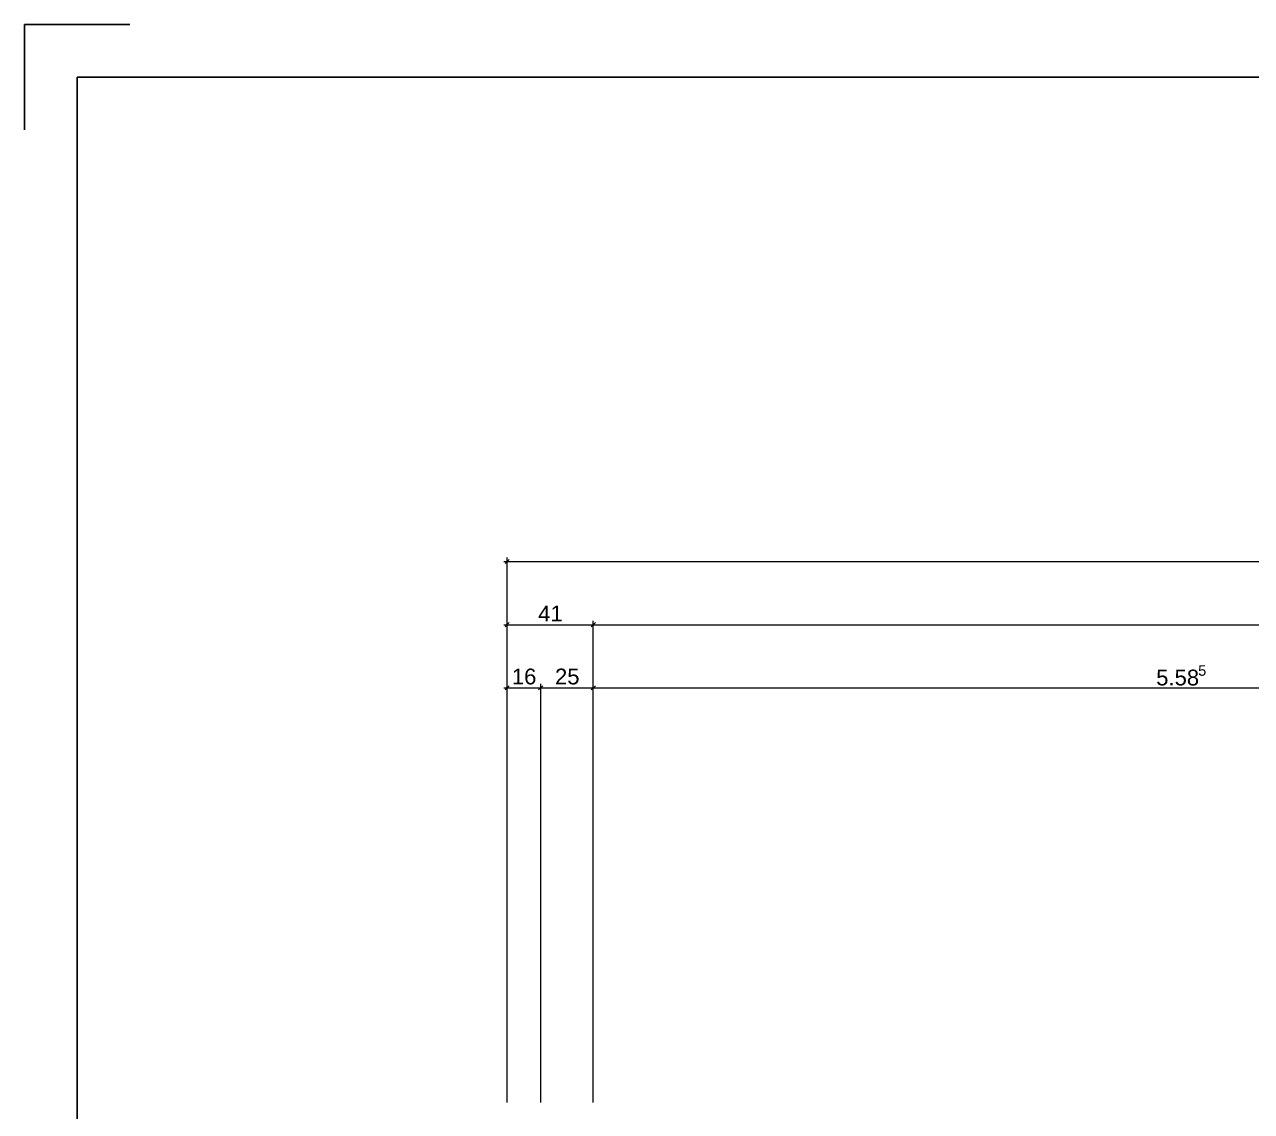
# Model space of a CAD drawing. Extents: x 0 to 1189, y 0 to 841.
# Drawn here: x 0 to 116.6, y 737.8 to 841 of the extents above; entities that cross this region are included whole.
import ezdxf

# ---------------------------------------------------------------- set-up
doc = ezdxf.new("R2010")
doc.units = 0
doc.layers.get('0').update_dxf_attribs({"lineweight": 35})
doc.layers.add('Bemassung', color=7, linetype='Continuous', lineweight=25)
doc.layers.add('X_Planrahmen', color=7, linetype='Continuous', lineweight=25)
doc.styles.get("Standard").update_dxf_attribs({"font": 'arial.ttf'})

# ---------------------------------------------------------------- blocks, each defined once
blk = doc.blocks.new('Blockreferenz-A0SO6TNL06')
at = {"color": 0, "linetype": 'ByBlock', "lineweight": -2, "ltscale": 0.25}
for p, q in [((0, 841), (10, 841)), ((0, 831), (0, 841)), ((5, 836), (1184, 836)), ((5, 836), (5, 5))]:
    blk.add_line(p, q, dxfattribs=at)
blk = doc.blocks.new('Referenz-A0SO6TOG06', base_point=(4.4, 96.7))
at = {"layer": 'Bemassung', "color": 0, "lineweight": 13}
for p, q in [((45.85, 781.42), (45.85, 790.38)), ((45.55, 790), (45.85, 790)), ((46.05, 790.2), (45.65, 789.8)), ((45.85, 790), (870.85, 790)), ((45.55, 784), (45.85, 784)), ((46.05, 784.2), (45.65, 783.8)), ((45.85, 775.42), (45.85, 784.38)), ((45.85, 784), (54.04, 784)), ((53.74, 784), (54.04, 784)), ((54.24, 784.2), (53.84, 783.8)), ((53.84, 783.8), (54.24, 784.2)), ((54.04, 775.42), (54.04, 784.38)), ((54.04, 775.42), (54.04, 784.38)), ((54.04, 784), (861.04, 784)), ((54.04, 784), (54.34, 784)), ((45.55, 778), (45.85, 778)), ((46.05, 778.2), (45.65, 777.8)), ((45.85, 738.62), (45.85, 778.38)), ((45.85, 778), (49.04, 778)), ((48.74, 778), (49.04, 778)), ((48.84, 777.8), (49.24, 778.2)), ((49.24, 778.2), (48.84, 777.8)), ((49.04, 738.62), (49.04, 778.38)), ((49.04, 738.62), (49.04, 778.38)), ((49.04, 778), (49.34, 778)), ((49.04, 778), (54.04, 778)), ((53.74, 778), (54.04, 778)), ((54.24, 778.2), (53.84, 777.8)), ((53.84, 777.8), (54.24, 778.2)), ((54.04, 738.62), (54.04, 778.38)), ((54.04, 738.62), (54.04, 778.38)), ((54.04, 778), (165.74, 778)), ((54.04, 778), (54.34, 778))]:
    blk.add_line(p, q, dxfattribs=at)
at = {"layer": 'Bemassung', "color": 0, "linetype": 'Continuous', "lineweight": 13, "ltscale": 0.13, "attachment_point": 1}
for s, insert, char_height in [('{\\fArial;41}', (48.8, 785.81), 1.5), ('{\\fArial;5}', (111.51, 780.14), 0.99), ('{\\fArial;16}', (46.3, 779.83), 1.5), ('{\\fArial;25}', (50.4, 779.83), 1.5), ('{\\fArial;5.58}', (107.52, 779.73), 1.5)]:
    blk.add_mtext(s, dxfattribs=dict(at, insert=insert, char_height=char_height))

msp = doc.modelspace()

# ---------------------------------------------------------------- block references
at = {"color": 8, "lineweight": 25, "ltscale": 0.25, "true_color": 0x808080}
msp.add_blockref('Referenz-A0SO6TOG06', (4.4, 96.7), dxfattribs=at)
at = {"layer": 'X_Planrahmen', "ltscale": 0.25}
msp.add_blockref('Blockreferenz-A0SO6TNL06', (0, 0), dxfattribs=at)

doc.saveas('drawing.dxf')
